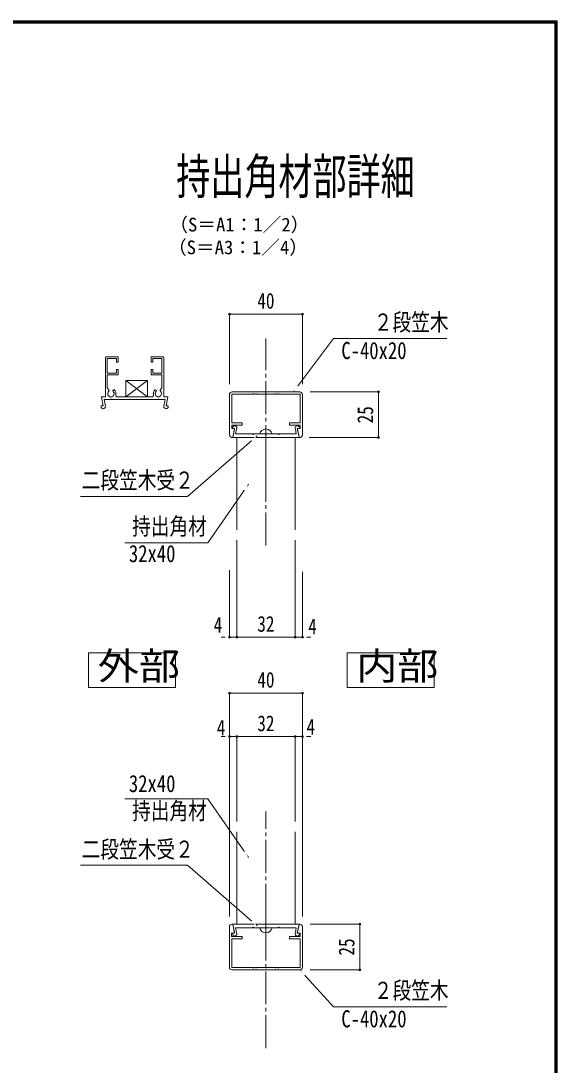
# Model space of a CAD drawing. Units: millimetres at full size; details may follow other scales. Extents: x -3475 to 3471, y -1129 to 1133.
# Drawn here: x -861 to -273, y -11 to 1133 of the extents above; entities that cross this region are included whole.
import ezdxf
from ezdxf.enums import TextEntityAlignment as Align

# ---------------------------------------------------------------- set-up
doc = ezdxf.new("R2010")
doc.units = ezdxf.units.MM
doc.header["$LTSCALE"] = 4
doc.header["$PDMODE"] = 32
doc.header["$PDSIZE"] = 2
doc.linetypes.add('CHAIN2', pattern=[12, 9, -1, 1, -1])
for name, color, linetype, lineweight in [('0-0_0', 7, 'Continuous', 9), ('0-1_1手摺寸法', 3, 'Continuous', 9), ('0-6_2躯体線', 4, 'Continuous', 5), ('0-7_3中心線', 2, 'CHAIN2', 9), ('0-8_41ｱﾙﾐ', 6, 'Continuous', 9), ('1-2_P4-12', 7, 'Continuous', 9), ('1-3_WAKU', 7, 'Continuous', 9)]:
    doc.layers.add(name, color=color, linetype=linetype, lineweight=lineweight)
doc.styles.add('ＭＳ ゴシック', font='')
doc.styles.get('ＭＳ ゴシック').set_extended_font_data('MS Gothic')

msp = doc.modelspace()

# ---------------------------------------------------------------- linework, layer by layer
at = {"layer": '0-0_0'}
for points in [[(-562.059, 726.756), (-518.161, 785.118), (-393.98, 785.118)], [(-601.891, 678.624), (-677.932, 612.242), (-795.404, 612.242)], [(-611.364, 625.865), (-655.64, 561.442), (-746.665, 561.442)], [(-611.364, 216.59), (-655.64, 281.014), (-746.665, 281.014)], [(-601.891, 141.742), (-677.932, 208.124), (-795.404, 208.124)], [(-555.105, 93.61), (-518.161, 52.905), (-393.98, 52.905)]]:
    msp.add_lwpolyline(points, dxfattribs=at)
at = {"layer": '0-1_1手摺寸法'}
for p, q in [((-632.105, 735.256), (-632.105, 811.955)), ((-632.105, 811.955), (-552.105, 811.955)), ((-556.705, 811.955), (-627.505, 811.955)), ((-552.105, 735.256), (-552.105, 811.955)), ((-721.738, 739.345), (-745.503, 721.345)), ((-745.503, 739.345), (-721.738, 721.345)), ((-543.605, 726.756), (-468.654, 726.756)), ((-468.654, 676.756), (-468.654, 726.756)), ((-468.654, 722.156), (-468.654, 681.356)), ((-544.712, 676.756), (-468.654, 676.756)), ((-624.105, 564.222), (-624.105, 457.995)), ((-624.105, 564.222), (-624.105, 457.995)), ((-560.105, 564.222), (-560.105, 457.995)), ((-560.105, 564.222), (-560.105, 457.995)), ((-632.105, 531.3), (-632.105, 457.995)), ((-552.105, 529.754), (-552.105, 457.995)), ((-636.705, 457.995), (-641.305, 457.995)), ((-624.105, 457.995), (-560.105, 457.995)), ((-564.705, 457.995), (-619.505, 457.995)), ((-619.505, 457.995), (-614.905, 457.995)), ((-564.705, 457.995), (-569.305, 457.995)), ((-547.505, 457.995), (-542.905, 457.995)), ((-632.105, 152.11), (-632.105, 396.738)), ((-632.105, 396.738), (-552.105, 396.738)), ((-556.705, 396.738), (-627.505, 396.738)), ((-552.105, 152.11), (-552.105, 396.738)), ((-636.705, 349.083), (-641.305, 349.083)), ((-632.105, 152.11), (-632.105, 349.083)), ((-624.105, 256.143), (-624.105, 349.083)), ((-624.105, 349.083), (-560.105, 349.083)), ((-624.105, 256.143), (-624.105, 349.083)), ((-564.705, 349.083), (-619.505, 349.083)), ((-619.505, 349.083), (-614.905, 349.083)), ((-564.705, 349.083), (-569.305, 349.083)), ((-560.105, 256.143), (-560.105, 349.083)), ((-560.105, 256.143), (-560.105, 349.083)), ((-552.105, 152.11), (-552.105, 349.083)), ((-547.505, 349.083), (-542.905, 349.083)), ((-543.605, 143.61), (-489.172, 143.61)), ((-489.172, 93.61), (-489.172, 143.61)), ((-489.172, 139.01), (-489.172, 98.21)), ((-543.605, 93.61), (-489.172, 93.61))]:
    msp.add_line(p, q, dxfattribs=at)
msp.add_lwpolyline([(-745.503, 721.345), (-721.738, 721.345), (-721.738, 739.345), (-745.503, 739.345)], close=True, dxfattribs=at)
for points in [[(-624.105, 457.995), (-632.105, 457.995), (-624.105, 457.995)], [(-552.105, 457.995), (-560.105, 457.995), (-552.105, 457.995)], [(-624.105, 349.083), (-632.105, 349.083), (-624.105, 349.083)], [(-552.105, 349.083), (-560.105, 349.083), (-552.105, 349.083)]]:
    msp.add_lwpolyline(points, dxfattribs=at)
for p in [(-632.105, 811.955), (-552.105, 811.955), (-468.654, 726.756), (-468.654, 676.756), (-632.105, 457.995), (-624.105, 457.995), (-560.105, 457.995), (-552.105, 457.995), (-632.105, 396.738), (-552.105, 396.738), (-632.105, 349.083), (-624.105, 349.083), (-560.105, 349.083), (-552.105, 349.083), (-489.172, 143.61), (-489.172, 93.61)]:
    msp.add_point(p, dxfattribs=at)
at = {"layer": '0-6_2躯体線'}
for p, q in [((-585.305, 680.756), (-598.905, 680.756)), ((-592.105, 680.756), (-592.105, 639.668)), ((-592.105, 139.61), (-592.105, 180.698)), ((-585.305, 139.61), (-598.905, 139.61))]:
    msp.add_line(p, q, dxfattribs=at)
for centre, start, end in [((-592.105, 679.178), 13.067, 166.933), ((-592.105, 141.188), 193.067, 346.933)]:
    msp.add_arc(centre, 6.981, start, end, dxfattribs=at)
at = {"layer": '0-7_3中心線'}
for p, q in [((-592.105, 558.513), (-592.105, 785.245)), ((-592.105, 7.94), (-592.105, 266.944))]:
    msp.add_line(p, q, dxfattribs=at)
at = {"layer": '0-8_41ｱﾙﾐ'}
for p, q in [((-754.017, 765.345), (-767.017, 765.345)), ((-766.017, 747.345), (-766.017, 763.345)), ((-756.017, 763.345), (-766.017, 763.345)), ((-756.017, 759.345), (-756.017, 763.345)), ((-754.017, 759.345), (-756.017, 759.345)), ((-754.017, 759.345), (-754.017, 765.345)), ((-718.017, 759.345), (-718.017, 765.345)), ((-718.017, 765.345), (-705.017, 765.345)), ((-718.017, 759.345), (-716.017, 759.345)), ((-706.017, 747.345), (-706.017, 763.345)), ((-766.017, 731.773), (-766.017, 745.345)), ((-754.017, 745.345), (-766.017, 745.345)), ((-754.017, 751.345), (-756.017, 751.345)), ((-754.017, 751.345), (-754.017, 745.345)), ((-718.017, 751.345), (-718.017, 745.345)), ((-718.017, 751.345), (-716.017, 751.345)), ((-718.017, 745.345), (-706.017, 745.345)), ((-706.017, 731.773), (-706.017, 745.345)), ((-772.322, 720.866), (-770.417, 711.345)), ((-764.156, 728.549), (-766.017, 731.773)), ((-754.669, 721.345), (-717.366, 721.345)), ((-707.878, 728.549), (-706.017, 731.773)), ((-699.713, 720.866), (-701.617, 711.345)), ((-632.105, 723.756), (-632.105, 679.756)), ((-592.105, 726.756), (-629.105, 726.756)), ((-606.443, 724.57), (-606.705, 724.156)), ((-605.768, 724.57), (-605.505, 724.156)), ((-603.705, 724.156), (-605.505, 724.156)), ((-603.443, 724.57), (-603.705, 724.156)), ((-602.768, 724.57), (-602.505, 724.156)), ((-592.705, 724.156), (-602.505, 724.156)), ((-592.443, 724.57), (-592.705, 724.156)), ((-592.105, 726.756), (-555.105, 726.756)), ((-581.443, 724.57), (-581.705, 724.156)), ((-580.768, 724.57), (-580.505, 724.156)), ((-580.505, 724.156), (-578.705, 724.156)), ((-578.443, 724.57), (-578.705, 724.156)), ((-577.768, 724.57), (-577.505, 724.156)), ((-577.505, 724.156), (-554.705, 724.156)), ((-554.705, 724.156), (-554.705, 692.756)), ((-552.105, 723.756), (-552.105, 679.756)), ((-770.417, 711.345), (-772.517, 711.345)), ((-769.37, 718.345), (-767.948, 711.238)), ((-769.37, 718.345), (-762.617, 718.345)), ((-762.355, 718.758), (-762.617, 718.345)), ((-762.355, 718.758), (-762.617, 718.345)), ((-761.68, 718.758), (-761.417, 718.345)), ((-761.68, 718.758), (-761.417, 718.345)), ((-761.417, 718.345), (-710.617, 718.345)), ((-710.355, 718.758), (-710.617, 718.345)), ((-710.355, 718.758), (-710.617, 718.345)), ((-709.68, 718.758), (-709.417, 718.345)), ((-709.68, 718.758), (-709.417, 718.345)), ((-701.617, 711.345), (-699.517, 711.345)), ((-629.505, 692.756), (-618.105, 692.756)), ((-629.505, 690.356), (-618.105, 690.356)), ((-629.505, 690.356), (-629.505, 686.756)), ((-629.505, 686.756), (-627.237, 686.756)), ((-629.005, 687.256), (-629.005, 686.756)), ((-626.505, 686.756), (-629.005, 686.756)), ((-628.399, 677.234), (-626.505, 686.756)), ((-618.105, 692.756), (-618.105, 690.356)), ((-554.705, 692.756), (-566.105, 692.756)), ((-566.105, 692.756), (-566.105, 690.356)), ((-554.705, 690.356), (-566.105, 690.356)), ((-557.705, 686.756), (-555.205, 686.756)), ((-555.812, 677.234), (-557.705, 686.756)), ((-554.705, 686.756), (-556.974, 686.756)), ((-555.205, 687.256), (-555.205, 686.756)), ((-554.705, 690.356), (-554.705, 686.756)), ((-626.649, 686.038), (-628.438, 677.092)), ((-628.006, 676.756), (-556.204, 676.756)), ((-625.394, 680.756), (-624.356, 685.98)), ((-606.705, 680.756), (-625.394, 680.756)), ((-624.105, 575.722), (-624.105, 676.756)), ((-606.443, 680.342), (-606.705, 680.756)), ((-605.768, 680.342), (-605.505, 680.756)), ((-592.705, 680.756), (-605.505, 680.756)), ((-592.443, 680.342), (-592.705, 680.756)), ((-591.768, 680.342), (-591.505, 680.756)), ((-591.505, 680.756), (-578.705, 680.756)), ((-578.443, 680.342), (-578.705, 680.756)), ((-577.768, 680.342), (-577.505, 680.756)), ((-577.505, 680.756), (-558.816, 680.756)), ((-560.105, 575.722), (-560.105, 676.756)), ((-558.816, 680.756), (-559.855, 685.98)), ((-557.562, 686.038), (-555.773, 677.092)), ((-624.105, 244.643), (-624.105, 143.61)), ((-560.105, 244.643), (-560.105, 143.61)), ((-632.105, 96.61), (-632.105, 140.61)), ((-629.105, 143.61), (-628.833, 143.61)), ((-628.441, 143.288), (-626.649, 134.327)), ((-628.399, 143.132), (-626.505, 133.61)), ((-628.006, 143.61), (-556.204, 143.61)), ((-606.705, 139.61), (-625.394, 139.61)), ((-625.394, 139.61), (-624.356, 134.385)), ((-606.443, 140.024), (-606.705, 139.61)), ((-605.768, 140.024), (-605.505, 139.61)), ((-592.705, 139.61), (-605.505, 139.61)), ((-592.443, 140.024), (-592.705, 139.61)), ((-591.768, 140.024), (-591.505, 139.61)), ((-591.505, 139.61), (-578.705, 139.61)), ((-578.443, 140.024), (-578.705, 139.61)), ((-577.768, 140.024), (-577.505, 139.61)), ((-577.505, 139.61), (-558.816, 139.61)), ((-558.816, 139.61), (-559.855, 134.385)), ((-555.812, 143.132), (-557.705, 133.61)), ((-555.77, 143.288), (-557.562, 134.327)), ((-555.105, 143.61), (-555.378, 143.61)), ((-552.105, 96.61), (-552.105, 140.61)), ((-629.705, 130.01), (-618.105, 130.01)), ((-629.505, 96.21), (-629.505, 127.61)), ((-629.505, 127.61), (-618.105, 127.61)), ((-626.505, 133.61), (-629.005, 133.61)), ((-629.005, 133.11), (-629.005, 133.61)), ((-618.105, 127.61), (-618.105, 130.01)), ((-566.105, 127.61), (-566.105, 130.01)), ((-554.505, 130.01), (-566.105, 130.01)), ((-554.705, 127.61), (-566.105, 127.61)), ((-557.705, 133.61), (-555.205, 133.61)), ((-554.505, 133.61), (-556.974, 133.61)), ((-555.205, 133.11), (-555.205, 133.61)), ((-554.705, 96.21), (-554.705, 127.61)), ((-554.505, 130.01), (-554.505, 133.61)), ((-606.705, 96.21), (-629.505, 96.21)), ((-592.105, 93.61), (-629.105, 93.61)), ((-606.443, 95.796), (-606.705, 96.21)), ((-605.768, 95.796), (-605.505, 96.21)), ((-603.705, 96.21), (-605.505, 96.21)), ((-603.443, 95.796), (-603.705, 96.21)), ((-602.768, 95.796), (-602.505, 96.21)), ((-592.105, 93.61), (-555.105, 93.61)), ((-591.768, 95.796), (-591.505, 96.21)), ((-591.505, 96.21), (-581.705, 96.21)), ((-581.443, 95.796), (-581.705, 96.21)), ((-580.768, 95.796), (-580.505, 96.21)), ((-580.505, 96.21), (-578.705, 96.21)), ((-578.443, 95.796), (-578.705, 96.21)), ((-577.768, 95.796), (-577.505, 96.21)), ((-577.505, 96.21), (-554.705, 96.21))]:
    msp.add_line(p, q, dxfattribs=at)
for points in [[(-768.017, 764.345), (-768.017, 721.345), (-771.93, 721.345)], [(-716.017, 759.345), (-716.017, 763.345), (-706.017, 763.345)], [(-704.017, 764.345), (-704.017, 721.345), (-700.105, 721.345)], [(-756.017, 751.345), (-756.017, 747.345), (-766.017, 747.345)], [(-716.017, 751.345), (-716.017, 747.345), (-706.017, 747.345)], [(-606.705, 724.156), (-629.505, 724.156), (-629.505, 692.756)], [(-591.768, 724.57), (-591.505, 724.156), (-581.705, 724.156)], [(-709.417, 718.345), (-702.665, 718.345), (-704.086, 711.238)], [(-629.705, 130.01), (-629.705, 133.61), (-627.237, 133.61)], [(-592.443, 95.796), (-592.705, 96.21), (-602.505, 96.21)]]:
    msp.add_lwpolyline(points, dxfattribs=at)
for centre, radius, start, end in [((-767.017, 764.345), 1, 90, 180), ((-705.017, 764.345), 1, 0, 90), ((-771.93, 720.945), 0.4, 90, 191.30993), ((-762.017, 724.845), 3.5, 132.759, 47.241), ((-765.072, 728.149), 1, 312.759, 23.621), ((-765.072, 728.149), 1, 312.759, 23.621), ((-758.962, 728.149), 1, 47.241, 227.241), ((-762.017, 724.845), 5.5, 348.463, 47.241), ((-754.669, 723.345), 2, 168.463, 270), ((-754.669, 723.345), 2, 168.463, 270), ((-717.366, 723.345), 2, 270, 11.537), ((-717.366, 723.345), 2, 270, 11.537), ((-710.017, 724.845), 5.5, 132.759, 191.537), ((-713.072, 728.149), 1, 312.759, 132.759), ((-710.017, 724.845), 3.5, 132.759, 47.241), ((-706.962, 728.149), 1, 156.379, 227.241), ((-706.962, 728.149), 1, 156.379, 227.241), ((-700.105, 720.945), 0.4, 348.69007, 90), ((-629.105, 723.756), 3, 90, 180), ((-606.105, 724.356), 0.4, 32.334, 147.666), ((-603.105, 724.356), 0.4, 32.334, 147.666), ((-592.105, 724.356), 0.4, 90, 147.666), ((-592.105, 724.356), 0.4, 32.334, 90), ((-581.105, 724.356), 0.4, 32.334, 147.666), ((-578.105, 724.356), 0.4, 32.334, 147.666), ((-555.105, 723.756), 3, 0, 90), ((-770.417, 710.845), 2.5, 176.185, 9.051), ((-772.517, 710.945), 0.4, 90, 170.45291), ((-762.017, 718.545), 0.4, 32.334, 147.666), ((-762.017, 718.545), 0.4, 32.334, 147.666), ((-710.017, 718.545), 0.4, 32.334, 147.666), ((-710.017, 718.545), 0.4, 32.334, 147.666), ((-701.617, 710.845), 2.5, 170.949, 3.815), ((-699.517, 710.945), 0.4, 9.54709, 90), ((-626.505, 687.256), 2.5, 329.316, 180), ((-627.237, 686.156), 0.6, 348.69, 90), ((-557.705, 687.256), 2.5, 0, 210.684), ((-556.974, 686.156), 0.6, 90, 191.31), ((-629.105, 679.756), 3, 180, 276.071), ((-628.83, 677.171), 0.4, 276.071, 348.69), ((-628.006, 677.156), 0.4, 168.753, 270), ((-606.105, 680.556), 0.4, 212.334, 270), ((-606.105, 680.556), 0.4, 270, 327.666), ((-592.105, 680.556), 0.4, 212.334, 270), ((-592.105, 680.556), 0.4, 270, 327.666), ((-578.105, 680.556), 0.4, 212.334, 270), ((-578.105, 680.556), 0.4, 270, 327.666), ((-556.204, 677.156), 0.4, 270, 11.247), ((-555.38, 677.171), 0.4, 191.31, 263.929), ((-555.105, 679.756), 3, 263.929, 0), ((-629.105, 140.61), 3, 90, 180), ((-628.833, 143.21), 0.4, 11.31, 90), ((-628.006, 143.21), 0.4, 90, 191.247), ((-606.105, 139.81), 0.4, 90, 147.666), ((-606.105, 139.81), 0.4, 32.334, 90), ((-592.105, 139.81), 0.4, 90, 147.666), ((-592.105, 139.81), 0.4, 32.334, 90), ((-578.105, 139.81), 0.4, 90, 147.666), ((-578.105, 139.81), 0.4, 32.334, 90), ((-556.204, 143.21), 0.4, 348.753, 90), ((-555.378, 143.21), 0.4, 90, 168.69), ((-555.105, 140.61), 3, 0, 90), ((-626.505, 133.11), 2.5, 180, 30.684), ((-627.237, 134.21), 0.6, 270, 11.31), ((-557.705, 133.11), 2.5, 149.316, 0), ((-556.974, 134.21), 0.6, 168.69, 270), ((-629.105, 96.61), 3, 180, 270), ((-606.105, 96.01), 0.4, 212.334, 327.666), ((-603.105, 96.01), 0.4, 212.334, 327.666), ((-592.105, 96.01), 0.4, 212.334, 270), ((-592.105, 96.01), 0.4, 270, 327.666), ((-581.105, 96.01), 0.4, 212.334, 327.666), ((-578.105, 96.01), 0.4, 212.334, 327.666), ((-555.105, 96.61), 3, 270, 0)]:
    msp.add_arc(centre, radius, start, end, dxfattribs=at)
at = {"layer": '1-2_P4-12'}
msp.add_line((-786.442, 440.96), (-786.442, 402.95), dxfattribs=at)
msp.add_lwpolyline([(-786.442, 402.95), (-691.116, 402.95), (-691.116, 440.96), (-786.442, 440.96)], dxfattribs=at)
msp.add_lwpolyline([(-503.222, 402.95), (-407.897, 402.95), (-407.897, 440.96), (-503.222, 440.96)], close=True, dxfattribs=at)
at = {"layer": '1-3_WAKU'}
for p, q in [((-273.004, 1133.29), (-3475.404, 1133.29)), ((-273.604, 1132.69), (-3474.804, 1132.69)), ((-273.604, -1128.51), (-273.604, 1132.69)), ((-273.004, -1129.11), (-273.004, 1133.29)), ((-274.204, 1132.09), (-3474.204, 1132.09)), ((-274.804, 1131.49), (-3473.604, 1131.49)), ((-275.404, 1130.89), (-3473.004, 1130.89)), ((-275.404, -1126.71), (-275.404, 1130.89)), ((-274.804, -1127.31), (-274.804, 1131.49)), ((-274.204, -1127.91), (-274.204, 1132.09))]:
    msp.add_line(p, q, dxfattribs=at)

# ---------------------------------------------------------------- texts
at = {"layer": '0-0_0', "style": 'ＭＳ ゴシック'}
for s, height, width, p in [('持出角材部詳細', 39.1, 0.7, (-690.407, 931.681)), ('２段笠木 ', 18.77, 0.8, (-473.884, 788.261)), ('C-40x20', 18.77, 0.8, (-509.495, 757.141)), ('二段笠木受２', 18.77, 0.8, (-794.009, 615.143)), ('持出角材', 18.77, 0.8, (-738.824, 564.584)), ('32x40', 18.77, 0.8, (-742.326, 534.652)), ('32x40', 18.77, 0.8, (-742.326, 282.683)), ('持出角材', 18.77, 0.8, (-738.824, 252.751)), ('二段笠木受２', 18.77, 0.8, (-794.009, 210.734)), ('２段笠木 ', 18.77, 0.8, (-473.884, 56.048)), ('C-40x20', 18.77, 0.8, (-509.495, 24.927))]:
    msp.add_text(s, height=height, dxfattribs=dict(at, width=width)).set_placement(p, align=Align.BOTTOM_LEFT)
for s, p in [('（S＝A1：1／2）', (-697.939, 898.057)), ('（S＝A3：1／4）', (-699.462, 873.15))]:
    msp.add_text(s, height=15.01, dxfattribs=at).set_placement(p, align=Align.BOTTOM_LEFT)
at = {"layer": '0-1_1手摺寸法', "color": 7, "style": 'ＭＳ ゴシック', "width": 0.8}
for s, p in [('40', (-601.526, 812.774)), ('32', (-601.526, 458.814)), ('4', (-649.36, 457.664)), ('4', (-545.782, 456.035)), ('40', (-601.526, 397.556)), ('4', (-646.016, 345.155)), ('32', (-601.526, 349.902)), ('4', (-547.616, 346.11))]:
    msp.add_text(s, height=17.27, dxfattribs=at).set_placement(p, align=Align.BOTTOM_LEFT)
for p in [(-469.473, 692.336), (-489.99, 109.189)]:
    msp.add_text('25', height=17.27, rotation=90, dxfattribs=at).set_placement(p, align=Align.BOTTOM_LEFT)
at = {"layer": '1-2_P4-12', "style": 'ＭＳ ゴシック', "width": 1.1}
for s, p in [('外部', (-776.383, 402.487)), ('内部', (-493.163, 402.487))]:
    msp.add_text(s, height=30.03, dxfattribs=at).set_placement(p, align=Align.BOTTOM_LEFT)

# ---------------------------------------------------------------- next in the draw order: wipeouts: each hides what was drawn before it
for points in [[(-558.434, 733.888), (-556.213, 732.218), (-562.059, 726.756), (-562.059, 726.756)], [(-606.912, 672.396), (-608.739, 674.49), (-601.891, 678.624), (-601.891, 678.624)], [(-614.682, 618.586), (-616.972, 620.159), (-611.364, 625.865), (-611.364, 625.865)], [(-616.972, 222.296), (-614.682, 223.87), (-611.364, 216.59), (-611.364, 216.59)], [(-608.739, 145.876), (-606.912, 147.969), (-601.891, 141.742), (-601.891, 141.742)], [(-548.782, 88.709), (-550.839, 86.842), (-555.105, 93.61), (-555.105, 93.61)]]:
    msp.add_wipeout(points)

doc.saveas('drawing.dxf')
